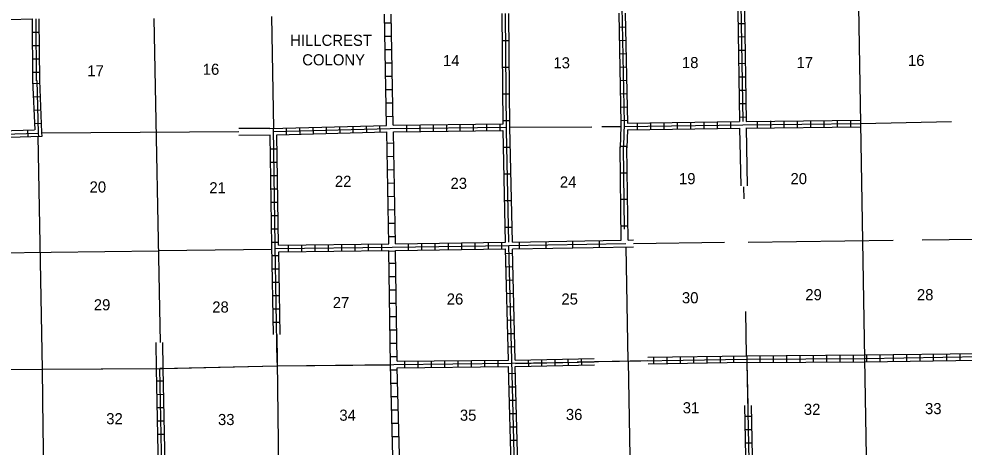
# Model space of a CAD drawing. Extents: x 1684235 to 2162087, y 16058941 to 16536903.
# Drawn here: x 1971435 to 2013955, y 16313255 to 16332502 of the extents above; entities that cross this region are included whole.
import ezdxf

# ---------------------------------------------------------------- set-up
doc = ezdxf.new("R2010")
doc.units = 0
for name, color, linetype in [('L11', 7, 'Continuous'), ('L13', 7, 'Continuous'), ('L14', 7, 'Continuous'), ('L17', 7, 'Continuous'), ('L4', 7, 'Continuous'), ('L8', 7, 'Continuous'), ('L9', 7, 'Continuous')]:
    doc.layers.add(name, color=color, linetype=linetype)

msp = doc.modelspace()

# ---------------------------------------------------------------- linework, layer by layer
at = {"layer": 'L11'}
for p, q in [((2003850, 16327597), (2003908, 16324994)), ((2004145, 16327597), (2004203, 16324994)), ((1977626, 16316793), (1977613, 16317961)), ((1977927, 16316797), (1977914, 16317962))]:
    msp.add_line(p, q, dxfattribs=at)
for points in [[(1982730, 16327582), (1981336, 16327572)], [(1982735, 16327277), (1981335, 16327268)]]:
    msp.add_lwpolyline(points, dxfattribs=at)
at = {"layer": 'L13'}
for p, q in [((1977498, 16332528), (1977792, 16317961)), ((1993517, 16327639), (1997216, 16327655)), ((1972495, 16316754), (1972297, 16327227)), ((1967107, 16321953), (1977709, 16322081)), ((1977709, 16322088), (1982815, 16322148)), ((1983038, 16318319), (1983116, 16312089))]:
    msp.add_line(p, q, dxfattribs=at)
for points in [[(1982804, 16332613), (1982883, 16327586)], [(1997662, 16327660), (1998517, 16327660)], [(2009314, 16327803), (2013390, 16327887)], [(1981335, 16327429), (1972456, 16327370)], [(2004056, 16324413), (2004050, 16324952)], [(1999079, 16322405), (2003174, 16322465)], [(2004246, 16322470), (2010766, 16322554)], [(2012070, 16322570), (2014504, 16322602)], [(1998739, 16322251), (1998831, 16317117)], [(2004172, 16317354), (2004138, 16319349)], [(1999733, 16317131), (1997323, 16317093)], [(1998836, 16317117), (1998929, 16311979)], [(2004180, 16317047), (2004223, 16315130)]]:
    msp.add_lwpolyline(points, dxfattribs=at)
at = {"layer": 'L4'}
for points in [[(2009483, 16317227), (2009314, 16327803), (2009214, 16333056), (2009140, 16335755), (2009071, 16338122)], [(1977915, 16316796), (1977772, 16316794), (1983055, 16316902), (1988156, 16316958)], [(2010184, 16311048), (2009620, 16311773), (2009573, 16311963), (2009483, 16317227)], [(1967196, 16316712), (1972491, 16316754), (1977772, 16316794)], [(1967350, 16311377), (1972567, 16311429), (1972530, 16314112), (1972490, 16316754)]]:
    msp.add_lwpolyline(points, dxfattribs=at)
at = {"layer": 'L8'}
for p, q in [((1987979, 16327715), (1987884, 16332710)), ((1988279, 16327720), (1988184, 16332714)), ((1988187, 16332312), (1987887, 16332307)), ((2003781, 16332296), (2004082, 16332301)), ((1972039, 16331911), (1972339, 16331911)), ((1998422, 16332138), (1998723, 16332143)), ((1988196, 16331712), (1987903, 16331708)), ((1998438, 16331536), (1998739, 16331546)), ((2003792, 16331694), (2004087, 16331705)), ((1972049, 16331314), (1972350, 16331314)), ((1988205, 16331112), (1987914, 16331108)), ((1998448, 16330939), (1998749, 16330944)), ((2003797, 16331098), (2004098, 16331103)), ((1972049, 16330712), (1972350, 16330712)), ((1988214, 16330512), (1987926, 16330508)), ((2003807, 16330496), (2004108, 16330506)), ((1972054, 16330110), (1972355, 16330110)), ((1998464, 16330337), (1998765, 16330348)), ((1988224, 16329912), (1987937, 16329908)), ((1998475, 16329735), (1998770, 16329746)), ((2003813, 16329894), (2004114, 16329904)), ((1972392, 16329598), (1972091, 16329588)), ((1988233, 16329312), (1987949, 16329308)), ((2003823, 16329297), (2004124, 16329302)), ((1972419, 16328994), (1972123, 16328989)), ((1998491, 16329139), (1998792, 16329144)), ((1972429, 16328394), (1972134, 16328389)), ((1988242, 16328712), (1987960, 16328708)), ((1998496, 16328537), (1998797, 16328547)), ((2003828, 16328695), (2004129, 16328706)), ((1988251, 16328112), (1987971, 16328108)), ((1998517, 16327935), (1998813, 16327945)), ((2003850, 16328093), (2004145, 16328104)), ((2007065, 16327629), (2007065, 16327930)), ((2007662, 16327639), (2007662, 16327935)), ((2008264, 16327644), (2008264, 16327945)), ((2008865, 16327644), (2008865, 16327945)), ((1972440, 16327794), (1972144, 16327789)), ((1982730, 16327582), (1987979, 16327715)), ((1983480, 16327307), (1983480, 16327602)), ((1984082, 16327322), (1984071, 16327618)), ((1984684, 16327328), (1984673, 16327629)), ((1985280, 16327344), (1985275, 16327644)), ((1985882, 16327365), (1985872, 16327660)), ((1986479, 16327380), (1986474, 16327681)), ((1987081, 16327396), (1987076, 16327697)), ((1987683, 16327412), (1987672, 16327713)), ((1988279, 16327720), (1993205, 16327787)), ((1988881, 16327428), (1988881, 16327729)), ((1989483, 16327439), (1989483, 16327740)), ((1990080, 16327444), (1990080, 16327745)), ((1990682, 16327454), (1990682, 16327755)), ((1991284, 16327465), (1991284, 16327761)), ((1991880, 16327470), (1991880, 16327771)), ((1992482, 16327481), (1992482, 16327776)), ((1993079, 16327486), (1993079, 16327787)), ((1999267, 16327523), (1999267, 16327819)), ((1999863, 16327528), (1999863, 16327829)), ((2000465, 16327539), (2000465, 16327840)), ((2001062, 16327555), (2001062, 16327845)), ((2001664, 16327560), (2001664, 16327861)), ((2002266, 16327571), (2002266, 16327871)), ((2002862, 16327581), (2002862, 16327877)), ((2003464, 16327586), (2003464, 16327887)), ((2004663, 16327602), (2004663, 16327903)), ((2005265, 16327613), (2005265, 16327914)), ((2005867, 16327613), (2005867, 16327914)), ((2006463, 16327618), (2006463, 16327919)), ((1971848, 16327206), (1971838, 16327502)), ((1983042, 16327285), (1987984, 16327419)), ((1983116, 16322338), (1983042, 16327285)), ((1988079, 16322394), (1987984, 16327419)), ((1988284, 16327425), (1993205, 16327486)), ((1988379, 16322398), (1988284, 16327425)), ((1988294, 16326913), (1987994, 16326908)), ((1983047, 16326652), (1982746, 16326652)), ((1988305, 16326313), (1988005, 16326308)), ((1983058, 16326055), (1982757, 16326055)), ((1983063, 16325453), (1982767, 16325453)), ((1988317, 16325713), (1988017, 16325709)), ((1988328, 16325113), (1988028, 16325109)), ((1983073, 16324851), (1982772, 16324851)), ((1983084, 16324255), (1982783, 16324255)), ((1988339, 16324513), (1988039, 16324509)), ((1988348, 16323913), (1988048, 16323909)), ((1983089, 16323653), (1982788, 16323653)), ((1988357, 16323313), (1988057, 16323309)), ((1983105, 16323056), (1982804, 16323056)), ((1983116, 16322454), (1982815, 16322454)), ((1988366, 16322713), (1988066, 16322709)), ((1988379, 16322398), (1993332, 16322465)), ((1989562, 16322111), (1989562, 16322412)), ((1990164, 16322122), (1990164, 16322422)), ((1990766, 16322127), (1990766, 16322428)), ((1991363, 16322137), (1991363, 16322438)), ((1991965, 16322148), (1991965, 16322444)), ((1992567, 16322153), (1992567, 16322454)), ((1993163, 16322164), (1993163, 16322465)), ((1983116, 16322338), (1988079, 16322394)), ((1983121, 16322037), (1988084, 16322093)), ((1983184, 16318320), (1983121, 16322037)), ((1983564, 16322048), (1983564, 16322343)), ((1984166, 16322053), (1984166, 16322354)), ((1984763, 16322053), (1984763, 16322354)), ((1985365, 16322063), (1985365, 16322364)), ((1985967, 16322069), (1985967, 16322370)), ((1986563, 16322079), (1986563, 16322380)), ((1987165, 16322090), (1987165, 16322386)), ((1987767, 16322090), (1987767, 16322386)), ((1988156, 16316958), (1988084, 16322093)), ((1988384, 16322058), (1988084, 16322054)), ((1988384, 16322097), (1993332, 16322164)), ((1988454, 16317112), (1988384, 16322097)), ((1988966, 16322106), (1988966, 16322401)), ((1983121, 16321852), (1982825, 16321852)), ((1993638, 16321953), (1993337, 16321947)), ((1983132, 16321256), (1982831, 16321256)), ((1988384, 16321514), (1988085, 16321509)), ((1993654, 16321356), (1993359, 16321345)), ((1988394, 16320914), (1988094, 16320909)), ((1993675, 16320754), (1993374, 16320743)), ((1983147, 16320654), (1982846, 16320654)), ((1988403, 16320314), (1988103, 16320309)), ((1983158, 16320052), (1982857, 16320052)), ((1993681, 16320152), (1993380, 16320147)), ((1983163, 16319455), (1982868, 16319455)), ((1988412, 16319714), (1988112, 16319709)), ((1993696, 16319555), (1993396, 16319545)), ((1988421, 16319114), (1988121, 16319109)), ((1983174, 16318853), (1982873, 16318853)), ((1993712, 16318954), (1993417, 16318943)), ((1988430, 16318514), (1988130, 16318509)), ((1993733, 16318352), (1993432, 16318346)), ((1988439, 16317914), (1988139, 16317909)), ((1993739, 16317755), (1993438, 16317744)), ((1988448, 16317314), (1988148, 16317309)), ((2001797, 16317013), (2001797, 16317307)), ((2002396, 16317022), (2002396, 16317316)), ((2002999, 16317031), (2002999, 16317325)), ((2003599, 16317041), (2003599, 16317334)), ((2004199, 16317050), (2004199, 16317343)), ((2004779, 16317047), (2004779, 16317343)), ((2005381, 16317053), (2005381, 16317354)), ((2005983, 16317053), (2005983, 16317354)), ((2006579, 16317063), (2006579, 16317364)), ((2007181, 16317063), (2007181, 16317364)), ((2007783, 16317069), (2007783, 16317369)), ((2008380, 16317069), (2008380, 16317369)), ((2008982, 16317079), (2008982, 16317380)), ((2009578, 16317079), (2009578, 16317380)), ((2010180, 16317090), (2010180, 16317385)), ((2010782, 16317095), (2010782, 16317396)), ((2011379, 16317105), (2011379, 16317406)), ((2011981, 16317111), (2011981, 16317412)), ((2012582, 16317121), (2012582, 16317422)), ((2013179, 16317127), (2013179, 16317428)), ((2013781, 16317137), (2013781, 16317438)), ((1988454, 16317112), (1993459, 16317169)), ((1988797, 16316820), (1988797, 16317121)), ((1989399, 16316820), (1989399, 16317121)), ((1990001, 16316831), (1990001, 16317127)), ((1990597, 16316836), (1990597, 16317137)), ((1991199, 16316847), (1991199, 16317148)), ((1991796, 16316852), (1991796, 16317153)), ((1992398, 16316852), (1992398, 16317153)), ((1993000, 16316863), (1993000, 16317164)), ((1993768, 16317019), (1997316, 16317093)), ((1994368, 16316882), (1994362, 16317180)), ((1994964, 16316895), (1994958, 16317193)), ((1995561, 16316907), (1995555, 16317205)), ((1996157, 16316920), (1996151, 16317218)), ((1996754, 16316932), (1996748, 16317230)), ((1999998, 16316985), (1999998, 16317279)), ((2000597, 16316994), (2000597, 16317289)), ((2001197, 16317003), (2001197, 16317298)), ((1977725, 16311693), (1977622, 16316793)), ((1988457, 16316714), (1988157, 16316710)), ((1988459, 16316812), (1993448, 16316873)), ((1993770, 16316556), (1993475, 16316546)), ((1977931, 16316218), (1977630, 16316213)), ((1988466, 16316114), (1988176, 16316110)), ((1977947, 16315622), (1977651, 16315611)), ((1993792, 16315954), (1993491, 16315944)), ((1988475, 16315514), (1988190, 16315510)), ((1993797, 16315353), (1993496, 16315347)), ((1977957, 16315020), (1977656, 16315020)), ((1988484, 16314914), (1988204, 16314910)), ((1993813, 16314756), (1993517, 16314745)), ((1977973, 16314418), (1977672, 16314418)), ((2004082, 16314645), (2004383, 16314645)), ((1988519, 16314315), (1988219, 16314310)), ((1993834, 16314154), (1993533, 16314143)), ((2004098, 16314043), (2004399, 16314043)), ((1977984, 16313821), (1977683, 16313821)), ((1988533, 16313715), (1988233, 16313710)), ((1993850, 16313552), (1993549, 16313547)), ((2004108, 16313446), (2004404, 16313446))]:
    msp.add_line(p, q, dxfattribs=at)
for points in [[(2003533, 16353897), (2003638, 16348986), (2003723, 16343696), (2003850, 16338294), (2003892, 16335644), (2003913, 16333178), (2003997, 16327898)], [(1998264, 16353738), (1998396, 16348870), (1998480, 16343595), (1998522, 16338189), (1998554, 16333062), (1998665, 16327813), (1998638, 16326779)], [(1998417, 16332756), (1998517, 16327813), (1998512, 16327660)], [(1998712, 16332756), (1998813, 16327813)], [(2003770, 16332872), (2003850, 16327898)], [(2004071, 16332872), (2004145, 16327898)], [(1966991, 16332354), (1972039, 16332502)], [(1972039, 16332502), (1972054, 16329714)], [(1972192, 16332513), (1972208, 16329714)], [(1972339, 16332513), (1972355, 16329714)], [(1972054, 16329730), (1972149, 16327512)], [(1972366, 16329730), (1972456, 16327396), (1972471, 16327212)], [(2004156, 16327898), (2009314, 16327956)], [(1967039, 16327365), (1972134, 16327512)], [(1982883, 16327439), (1988132, 16327571), (1993374, 16327639)], [(1983058, 16317053), (1982963, 16322338), (1982883, 16327586)], [(1998665, 16327660), (2003997, 16327745), (2009314, 16327803)], [(1998813, 16327813), (2003850, 16327898)], [(1998813, 16327512), (2003865, 16327597)], [(2004129, 16327597), (2009314, 16327655)], [(1967060, 16327064), (1972466, 16327227)], [(1982883, 16318318), (1982815, 16322338), (1982735, 16327277)], [(1982963, 16322185), (1988232, 16322243), (1993480, 16322312)], [(1993459, 16317169), (1993459, 16317169), (1993332, 16322164)], [(1993739, 16311752), (1993607, 16317169), (1993480, 16322312)], [(1993755, 16317164), (1993755, 16317169), (1993633, 16322153)], [(2004182, 16317343), (1999731, 16317275)], [(2030555, 16317612), (2025312, 16317501), (2020048, 16317428), (2014758, 16317306), (2009483, 16317227), (2004182, 16317195)], [(2014599, 16317454), (2009483, 16317380), (2004182, 16317343)], [(1967197, 16316715), (1972493, 16316752), (1977926, 16316794), (1983058, 16316905), (1988306, 16316963), (1993607, 16317021), (1996548, 16317079)], [(1988545, 16311820), (1988268, 16312238), (1988156, 16316958)], [(1993591, 16311905), (1993464, 16316878)], [(1993765, 16317169), (1997313, 16317243)], [(1993765, 16316873), (1997333, 16316948)], [(2004180, 16317050), (1999736, 16316981)], [(2014605, 16317153), (2009483, 16317079), (2004180, 16317047)], [(2004182, 16317047), (2004288, 16311910)], [(1978675, 16306171), (1978623, 16311556), (1977883, 16311546), (1977772, 16316794)], [(1978823, 16306171), (1978776, 16311704), (1978031, 16311693), (1977922, 16316797)], [(1988893, 16311838), (1988566, 16312332), (1988459, 16316812)], [(1993892, 16311894), (1993765, 16316873)], [(2004072, 16315131), (2004140, 16312063)], [(2004373, 16315129), (2004441, 16312068)]]:
    msp.add_lwpolyline(points, dxfattribs=at)
at = {"layer": 'L9'}
for p, q in [((1993190, 16331536), (1993491, 16331536)), ((1993200, 16330337), (1993496, 16330337)), ((1993205, 16329139), (1993506, 16329139)), ((1993221, 16327935), (1993522, 16327935)), ((1993237, 16326736), (1993538, 16326736)), ((1998481, 16326779), (1998779, 16326783)), ((1993264, 16325538), (1993564, 16325538)), ((1998496, 16325586), (1998794, 16325590)), ((1993290, 16324339), (1993591, 16324339)), ((1998511, 16324393), (1998809, 16324396)), ((1993316, 16323135), (1993612, 16323146)), ((1998526, 16323200), (1998824, 16323203)), ((1993939, 16322470), (1993939, 16322169)), ((1995138, 16322486), (1995138, 16322185)), ((1996342, 16322512), (1996342, 16322211)), ((1997540, 16322528), (1997540, 16322227))]:
    msp.add_line(p, q, dxfattribs=at)
for points in [[(1993221, 16327776), (1993179, 16332740)], [(1993480, 16322465), (1993374, 16327486), (1993332, 16332740)], [(1993521, 16327639), (1993480, 16332740)], [(1972239, 16329730), (1972308, 16327386), (1972324, 16327196)], [(1993633, 16322465), (1993519, 16327639)], [(1998512, 16327660), (1998480, 16326720)], [(1998807, 16327523), (1998781, 16326710)], [(1967049, 16327212), (1972297, 16327370)], [(1993332, 16322465), (1993221, 16327486)], [(1998533, 16322554), (1998480, 16326752)], [(1998677, 16323051), (1998630, 16326754)], [(1998850, 16322560), (1998781, 16326747)], [(1993633, 16322465), (1998533, 16322554)], [(1998850, 16322560), (1999079, 16322565)], [(1993480, 16322312), (1998739, 16322401)], [(1993638, 16322164), (1999079, 16322257)], [(2004182, 16317195), (1996548, 16317079)]]:
    msp.add_lwpolyline(points, dxfattribs=at)

# ---------------------------------------------------------------- texts
at = {"layer": 'L14'}
for s, p in [('16', (1979705, 16329989)), ('14', (1990513, 16330380)), ('13', (1995481, 16330279)), ('18', (2001262, 16330290)), ('17', (2006416, 16330290)), ('16', (2011431, 16330385)), ('17', (1974515, 16329920)), ('22', (1985650, 16324952)), ('24', (1995771, 16324920)), ('19', (2001130, 16325073)), ('20', (2006146, 16325073)), ('20', (1974615, 16324698)), ('21', (1980001, 16324661)), ('23', (1990851, 16324862)), ('29', (2006812, 16319856)), ('28', (2011833, 16319856)), ('29', (1974805, 16319402)), ('27', (1985555, 16319503)), ('26', (1990682, 16319661)), ('25', (1995840, 16319661)), ('30', (2001262, 16319719)), ('28', (1980133, 16319302)), ('31', (2001299, 16314772)), ('32', (2006748, 16314703)), ('33', (2012197, 16314735)), ('32', (1975365, 16314281)), ('33', (1980391, 16314244)), ('34', (1985851, 16314439)), ('35', (1991273, 16314439)), ('36', (1996041, 16314471))]:
    msp.add_text(s, height=500, rotation=360, dxfattribs=at).set_placement(p)
at = {"layer": 'L17'}
for s, p in [('HILLCREST', (1983638, 16331291)), ('COLONY', (1984182, 16330414))]:
    msp.add_text(s, height=500, rotation=360, dxfattribs=at).set_placement(p)

doc.saveas('drawing.dxf')
